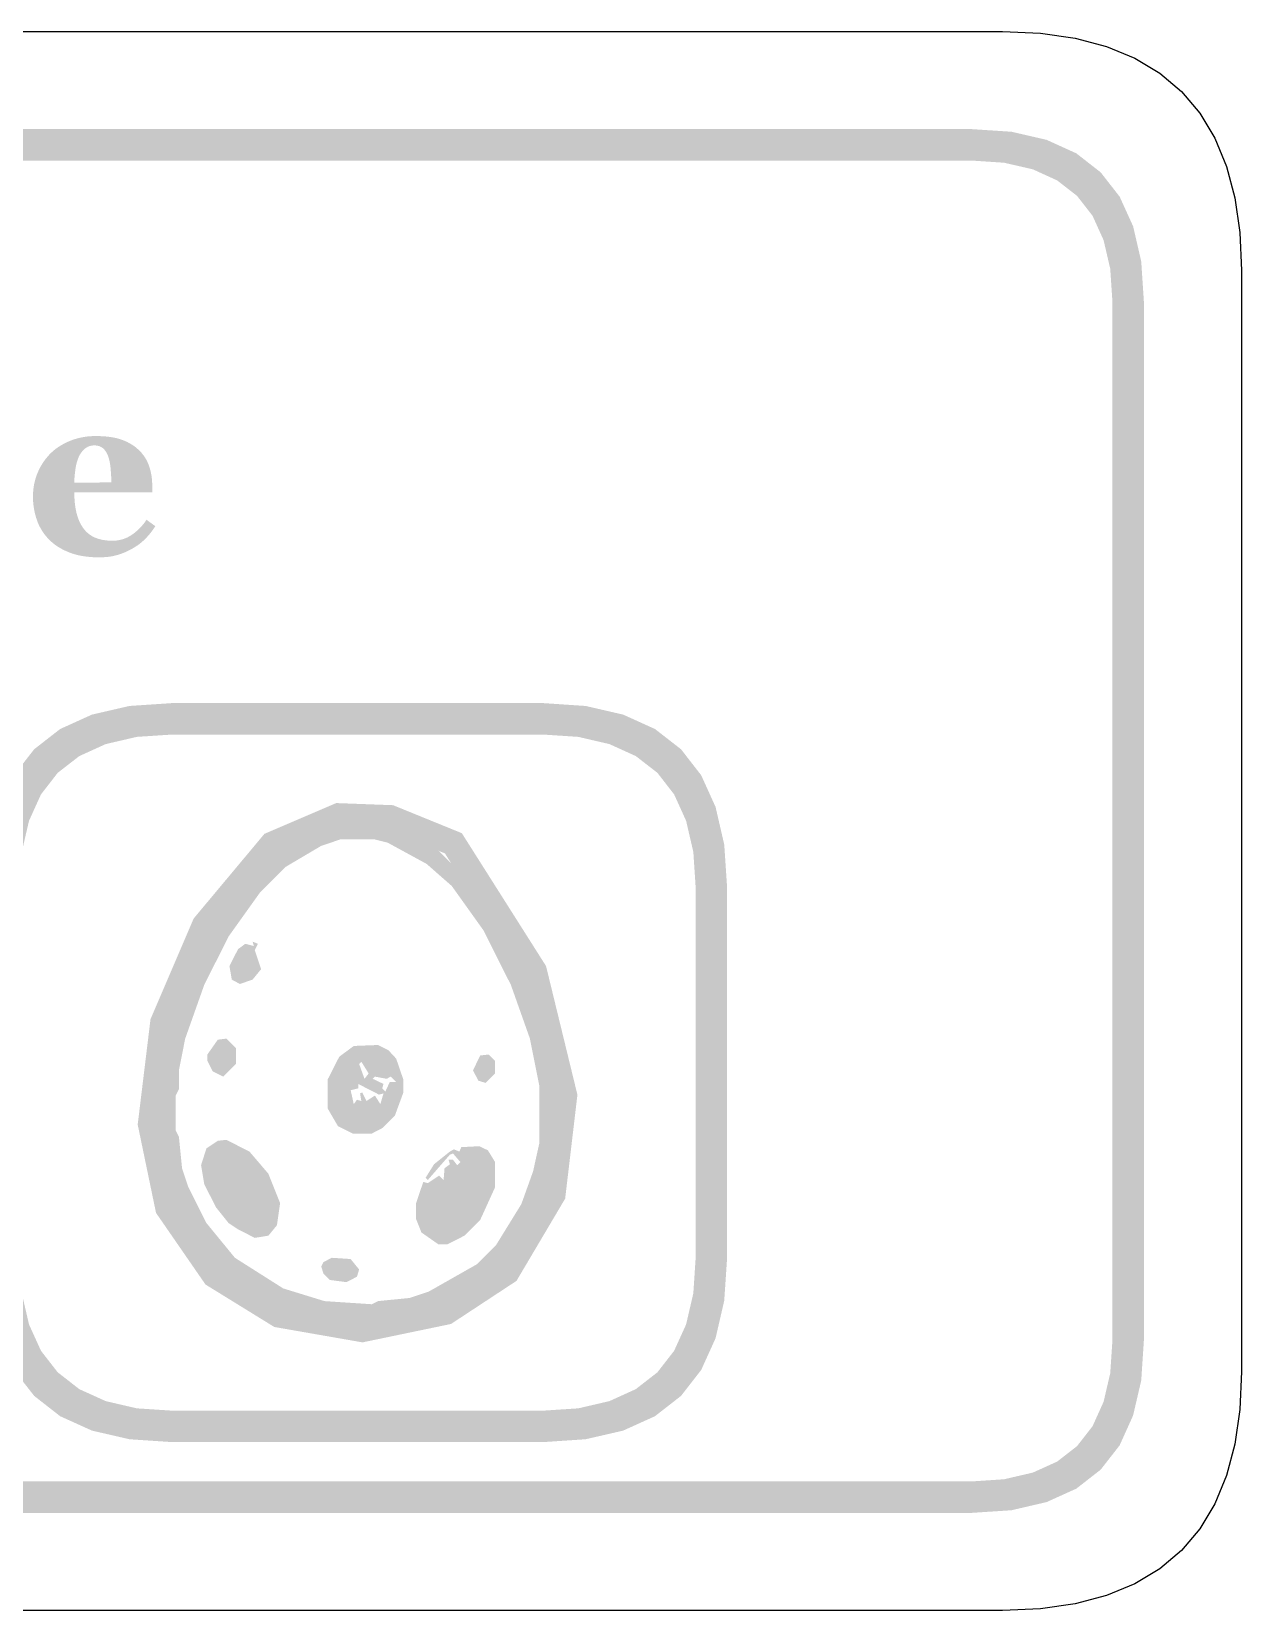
# Model space of a CAD drawing. Header units: millimetres. Extents: x 6 to 594, y 82 to 394.
# Drawn here: x 326.65 to 342.04, y 159.76 to 179.84 of the extents above; entities that cross this region are included whole.
import ezdxf

# ---------------------------------------------------------------- set-up
doc = ezdxf.new("R2010")
doc.units = ezdxf.units.MM
doc.layers.add('CUT', color=1, linetype='Continuous')
doc.layers.add('RASTER', color=7, linetype='Continuous')

msp = doc.modelspace()

# ---------------------------------------------------------------- hatches: boundary and pattern name
at = {"layer": 'RASTER'}
h = msp.add_hatch(color=7, dxfattribs=at)
h.paths.add_polyline_path([(279.2, 176.4), (279.234, 176.916), (279.338, 177.363), (279.509, 177.741), (279.75, 178.05), (280.059, 178.291), (280.438, 178.463), (280.884, 178.566), (281.4, 178.6), (338.6, 178.6), (339.116, 178.566), (339.563, 178.463), (339.941, 178.291), (340.25, 178.05), (340.491, 177.741), (340.663, 177.363), (340.766, 176.916), (340.8, 176.4), (340.8, 163.2), (340.766, 162.684), (340.662, 162.238), (340.491, 161.859), (340.25, 161.55), (339.941, 161.309), (339.563, 161.138), (339.116, 161.034), (338.6, 161), (281.4, 161), (280.884, 161.034), (280.438, 161.138), (280.059, 161.309), (279.75, 161.55), (279.509, 161.859), (279.338, 162.238), (279.234, 162.684), (279.2, 163.2)])
h.paths.add_polyline_path([(279.6, 176.4), (279.6, 163.2), (279.628, 162.778), (279.713, 162.413), (279.853, 162.103), (280.05, 161.85), (280.303, 161.653), (280.612, 161.513), (280.978, 161.428), (281.4, 161.4), (338.6, 161.4), (339.022, 161.428), (339.388, 161.513), (339.697, 161.653), (339.95, 161.85), (340.147, 162.103), (340.287, 162.413), (340.372, 162.778), (340.4, 163.2), (340.4, 176.4), (340.372, 176.822), (340.287, 177.188), (340.147, 177.497), (339.95, 177.75), (339.697, 177.947), (339.388, 178.088), (339.022, 178.172), (338.6, 178.2), (281.4, 178.2), (280.978, 178.172), (280.612, 178.088), (280.303, 177.947), (280.05, 177.75), (279.853, 177.497), (279.713, 177.188), (279.628, 176.822), (279.6, 176.4)])
h = msp.add_hatch(color=7, dxfattribs=at)
h.paths.add_polyline_path([(328.228, 173.55), (328.215, 173.529), (328.201, 173.509), (328.186, 173.489), (328.171, 173.469), (328.155, 173.449), (328.139, 173.43), (328.122, 173.411), (328.104, 173.393), (328.086, 173.374), (328.067, 173.357), (328.047, 173.34), (328.027, 173.324), (328.006, 173.308), (327.984, 173.294), (327.962, 173.279), (327.939, 173.266), (327.915, 173.252), (327.89, 173.24), (327.865, 173.228), (327.841, 173.217), (327.816, 173.207), (327.791, 173.198), (327.766, 173.189), (327.741, 173.182), (327.715, 173.175), (327.689, 173.169), (327.661, 173.164), (327.633, 173.16), (327.604, 173.157), (327.573, 173.155), (327.542, 173.154), (327.51, 173.153), (327.457, 173.154), (327.405, 173.157), (327.356, 173.162), (327.308, 173.169), (327.262, 173.177), (327.218, 173.188), (327.176, 173.2), (327.136, 173.215), (327.097, 173.231), (327.06, 173.248), (327.025, 173.267), (326.992, 173.287), (326.96, 173.308), (326.93, 173.331), (326.902, 173.355), (326.876, 173.38), (326.851, 173.407), (326.828, 173.435), (326.806, 173.463), (326.786, 173.494), (326.768, 173.525), (326.751, 173.557), (326.736, 173.591), (326.723, 173.626), (326.711, 173.661), (326.701, 173.698), (326.692, 173.735), (326.685, 173.773), (326.679, 173.812), (326.675, 173.851), (326.673, 173.891), (326.672, 173.932), (326.673, 173.97), (326.676, 174.006), (326.68, 174.043), (326.686, 174.079), (326.694, 174.114), (326.703, 174.15), (326.714, 174.184), (326.727, 174.219), (326.742, 174.253), (326.757, 174.285), (326.775, 174.317), (326.794, 174.348), (326.814, 174.378), (326.835, 174.407), (326.859, 174.435), (326.883, 174.463), (326.909, 174.488), (326.936, 174.512), (326.965, 174.535), (326.996, 174.557), (327.028, 174.577), (327.062, 174.596), (327.097, 174.614), (327.134, 174.631), (327.173, 174.646), (327.212, 174.659), (327.253, 174.67), (327.295, 174.679), (327.338, 174.687), (327.382, 174.692), (327.427, 174.695), (327.473, 174.696), (327.524, 174.695), (327.571, 174.692), (327.617, 174.689), (327.66, 174.683), (327.701, 174.676), (327.74, 174.668), (327.776, 174.657), (327.81, 174.646), (327.843, 174.633), (327.873, 174.619), (327.903, 174.603), (327.931, 174.586), (327.957, 174.569), (327.983, 174.55), (328.006, 174.529), (328.029, 174.508), (328.049, 174.487), (328.067, 174.464), (328.085, 174.441), (328.101, 174.417), (328.115, 174.392), (328.128, 174.366), (328.14, 174.339), (328.15, 174.311), (328.159, 174.283), (328.167, 174.254), (328.173, 174.224), (328.179, 174.195), (328.183, 174.165), (328.186, 174.135), (328.188, 174.104), (328.188, 174.073), (328.188, 173.978), (327.198, 173.978), (327.2, 173.905), (327.205, 173.837), (327.214, 173.773), (327.227, 173.713), (327.243, 173.659), (327.263, 173.608), (327.287, 173.562), (327.314, 173.521), (327.345, 173.484), (327.38, 173.452), (327.42, 173.425), (327.464, 173.403), (327.512, 173.386), (327.564, 173.374), (327.621, 173.367), (327.681, 173.364), (327.715, 173.365), (327.749, 173.369), (327.781, 173.375), (327.812, 173.383), (327.843, 173.394), (327.872, 173.406), (327.901, 173.422), (327.929, 173.44), (327.956, 173.459), (327.982, 173.48), (328.007, 173.502), (328.031, 173.525), (328.054, 173.55), (328.076, 173.575), (328.097, 173.602), (328.116, 173.631)])
h.paths.add_polyline_path([(327.668, 174.107), (327.668, 174.129), (327.668, 174.151), (327.667, 174.173), (327.666, 174.196), (327.665, 174.218), (327.663, 174.241), (327.661, 174.264), (327.659, 174.287), (327.657, 174.309), (327.654, 174.331), (327.651, 174.351), (327.647, 174.371), (327.643, 174.389), (327.639, 174.406), (327.634, 174.423), (327.629, 174.438), (327.622, 174.454), (327.615, 174.47), (327.607, 174.485), (327.599, 174.498), (327.59, 174.511), (327.581, 174.522), (327.571, 174.532), (327.561, 174.542), (327.549, 174.55), (327.538, 174.557), (327.525, 174.563), (327.512, 174.568), (327.498, 174.572), (327.483, 174.575), (327.468, 174.576), (327.451, 174.577), (327.424, 174.575), (327.398, 174.57), (327.373, 174.561), (327.35, 174.548), (327.328, 174.532), (327.308, 174.513), (327.289, 174.489), (327.271, 174.463), (327.255, 174.432), (327.241, 174.397), (327.229, 174.358), (327.219, 174.315), (327.211, 174.268), (327.205, 174.216), (327.2, 174.161), (327.198, 174.101)])
h = msp.add_hatch(color=7, dxfattribs=at)
h.paths.add_polyline_path([(326.1, 168.95), (326.137, 169.501), (326.247, 169.978), (326.43, 170.382), (326.688, 170.713), (327.018, 170.97), (327.422, 171.153), (327.899, 171.263), (328.45, 171.3), (333.15, 171.3), (333.701, 171.263), (334.178, 171.153), (334.582, 170.97), (334.913, 170.713), (335.17, 170.382), (335.353, 169.978), (335.463, 169.501), (335.5, 168.95), (335.5, 164.25), (335.463, 163.699), (335.353, 163.222), (335.17, 162.818), (334.913, 162.488), (334.582, 162.23), (334.178, 162.047), (333.701, 161.937), (333.15, 161.9), (328.45, 161.9), (327.899, 161.937), (327.422, 162.047), (327.018, 162.23), (326.688, 162.488), (326.43, 162.818), (326.247, 163.222), (326.137, 163.699), (326.1, 164.25)])
h.paths.add_polyline_path([(326.5, 168.95), (326.5, 164.25), (326.53, 163.793), (326.622, 163.397), (326.774, 163.062), (326.987, 162.788), (327.262, 162.574), (327.597, 162.422), (327.993, 162.33), (328.45, 162.3), (333.15, 162.3), (333.607, 162.33), (334.003, 162.422), (334.338, 162.574), (334.613, 162.788), (334.826, 163.062), (334.978, 163.397), (335.07, 163.793), (335.1, 164.25), (335.1, 168.95), (335.07, 169.407), (334.978, 169.803), (334.826, 170.138), (334.613, 170.413), (334.338, 170.626), (334.003, 170.778), (333.607, 170.87), (333.15, 170.9), (328.45, 170.9), (327.993, 170.87), (327.597, 170.778), (327.262, 170.626), (326.987, 170.413), (326.774, 170.138), (326.622, 169.803), (326.53, 169.407), (326.5, 168.95)])
h = msp.add_hatch(color=7, dxfattribs=at)
h.paths.add_polyline_path([(330.529, 170.028), (331.252, 170.001), (332.126, 169.645), (333.197, 167.955), (333.596, 166.318), (333.44, 164.997), (332.821, 163.951), (331.988, 163.403), (330.863, 163.169), (329.741, 163.365), (328.866, 163.905), (328.237, 164.816), (328.004, 165.939), (328.167, 167.279), (328.716, 168.56), (329.616, 169.637)])
h.paths.add_polyline_path([(330.589, 169.705), (329.812, 169.373), (328.992, 168.391), (328.479, 167.195), (328.328, 165.953), (328.537, 164.944), (329.091, 164.142), (329.857, 163.669), (330.858, 163.495), (331.864, 163.704), (332.583, 164.177), (333.13, 165.101), (333.272, 166.298), (332.899, 167.829), (331.911, 169.388), (331.184, 169.683), (330.589, 169.705)])
h = msp.add_hatch(color=7, dxfattribs=at)
h.paths.add_polyline_path([(330.51, 169.754), (331.102, 169.766), (331.343, 169.685), (331.837, 169.416), (332.28, 168.974), (332.561, 168.572), (332.871, 167.997), (333.152, 167.273), (333.313, 166.589), (333.313, 165.624), (333.273, 165.423), (333.072, 164.82), (332.883, 164.486), (332.4, 163.963), (332.159, 163.802), (331.785, 163.613), (331.182, 163.453), (330.458, 163.453), (330.257, 163.493), (329.775, 163.654), (329.36, 163.883), (328.999, 164.164), (328.757, 164.446), (328.407, 165.142), (328.287, 165.624), (328.287, 166.509), (328.327, 166.589), (328.367, 166.991), (328.488, 167.393), (328.838, 168.21), (329.159, 168.732), (329.602, 169.255), (330.044, 169.577)])
h.paths.add_polyline_path([(330.579, 169.565), (330.338, 169.484), (329.883, 169.215), (329.561, 168.893), (329.159, 168.33), (328.85, 167.715), (328.608, 167.032), (328.528, 166.629), (328.528, 166.388), (328.488, 166.308), (328.488, 165.865), (328.528, 165.785), (328.568, 165.383), (328.649, 165.142), (328.878, 164.687), (329.24, 164.245), (329.855, 163.855), (330.378, 163.694), (330.981, 163.654), (331.061, 163.694), (331.463, 163.734), (331.705, 163.815), (332.32, 164.164), (332.561, 164.406), (332.883, 164.928), (333.032, 165.343), (333.112, 165.705), (333.112, 166.428), (332.992, 167.032), (332.75, 167.715), (332.4, 168.411), (331.998, 168.974), (331.677, 169.255), (331.182, 169.525), (331.021, 169.565)])
h.paths.add_polyline_path([(329.465, 168.266), (329.533, 168.238), (329.493, 168.157), (329.574, 167.916), (329.465, 167.783), (329.304, 167.727), (329.2, 167.783), (329.171, 167.956), (329.28, 168.17), (329.372, 168.238), (329.481, 168.21)])
h.paths.add_polyline_path([(329.023, 167.019), (329.131, 167.032), (329.252, 166.911), (329.252, 166.71), (329.091, 166.549), (328.958, 166.617), (328.89, 166.75), (328.89, 166.83)])
h.paths.add_polyline_path([(330.752, 166.939), (331.061, 166.951), (331.194, 166.883), (331.291, 166.778), (331.383, 166.509), (331.383, 166.348), (331.275, 166.054), (331.114, 165.894), (330.981, 165.825), (330.74, 165.825), (330.551, 165.918), (330.418, 166.147), (330.418, 166.509), (330.567, 166.802)])
h.paths.add_polyline_path([(332.36, 166.818), (332.469, 166.83), (332.549, 166.75), (332.549, 166.589), (332.429, 166.469), (332.336, 166.497), (332.268, 166.629)])
h.paths.add_polyline_path([(330.848, 166.738), (330.82, 166.71), (330.888, 166.521), (330.941, 166.589)])
h.paths.add_polyline_path([(331.021, 166.549), (330.993, 166.521), (331.13, 166.456), (331.114, 166.4), (331.154, 166.36), (331.21, 166.481), (331.291, 166.481), (331.222, 166.549), (331.17, 166.521)])
h.paths.add_polyline_path([(330.808, 166.456), (330.808, 166.4), (330.712, 166.376), (330.752, 166.199), (330.792, 166.255), (330.848, 166.239), (330.832, 166.336), (330.86, 166.348), (330.913, 166.239), (331.021, 166.308), (331.09, 166.199), (331.13, 166.336), (331.073, 166.32)])
h.paths.add_polyline_path([(329.023, 165.733), (329.131, 165.745), (329.425, 165.596), (329.666, 165.314), (329.815, 164.94), (329.775, 164.659), (329.666, 164.526), (329.493, 164.498), (329.28, 164.607), (329.159, 164.687), (328.999, 164.888), (328.85, 165.182), (328.81, 165.423), (328.878, 165.636)])
h.paths.add_polyline_path([(332.119, 165.652), (332.348, 165.664), (332.457, 165.612), (332.549, 165.463), (332.549, 165.142), (332.36, 164.727), (332.159, 164.526), (331.946, 164.418), (331.825, 164.418), (331.612, 164.567), (331.544, 164.739), (331.544, 164.94), (331.636, 165.21), (331.693, 165.194), (331.837, 165.29), (331.894, 165.234), (331.906, 165.383), (331.974, 165.435), (331.958, 165.491), (332.014, 165.491), (332.067, 165.423), (332.107, 165.463), (332.014, 165.572), (331.974, 165.556), (331.693, 165.234), (331.665, 165.262), (331.773, 165.435), (331.974, 165.596), (332.026, 165.624), (332.095, 165.596)])
h.paths.add_polyline_path([(330.47, 164.245), (330.712, 164.229), (330.82, 164.096), (330.792, 164.004), (330.659, 163.935), (330.446, 163.963), (330.366, 164.044), (330.338, 164.136), (330.366, 164.189)])

# ---------------------------------------------------------------- linework, layer by layer
at = {"layer": 'CUT'}
msp.add_lwpolyline([(280.999, 179.84), (339.001, 179.84), (339.483, 179.819), (339.925, 179.756), (340.325, 179.651), (340.685, 179.503), (341.003, 179.312), (341.278, 179.078), (341.512, 178.803), (341.703, 178.485), (341.851, 178.125), (341.956, 177.725), (342.019, 177.283), (342.04, 176.801), (342.04, 162.799), (342.019, 162.317), (341.956, 161.875), (341.851, 161.475), (341.703, 161.115), (341.512, 160.797), (341.278, 160.522), (341.003, 160.288), (340.685, 160.097), (340.325, 159.949), (339.925, 159.844), (339.483, 159.781), (339.001, 159.76), (280.999, 159.76)], dxfattribs=at)

doc.saveas('drawing.dxf')
